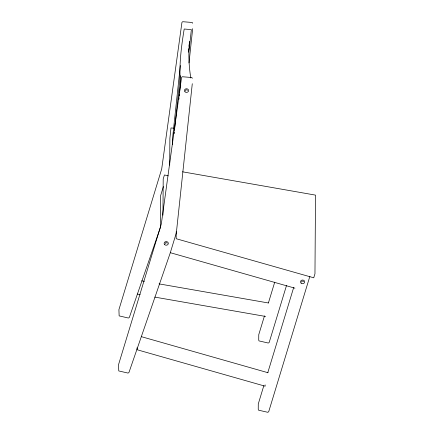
<?xml version="1.0" encoding="UTF-8"?>
<svg xmlns="http://www.w3.org/2000/svg" width="434" height="434" viewBox="0 0 434 434"><rect width="100%" height="100%" fill="white"/><g stroke="black" fill="none" stroke-linecap="round" stroke-linejoin="round"><path stroke-width="0.65" d="M137.068 347.775L137.052 349.728L265.125 386.195L265.136 384.898M160.412 227.118L160.634 195.593L163.374 186.582M162.951 215.193L163.2 178.971L164.426 174.951L168.24 175.83M169.699 165.137L169.884 138.305L170.991 127.949L173.584 128.16M172.369 144.484L172.406 139.683L180.322 65.55M176.209 231.68L176.161 238.716L313.744 277.803L314.965 273.783L315.513 195.121L182.486 171.799M174.126 133.645L174.273 132.294M174.49 130.271L180.316 75.684M178.873 99.299L179.02 97.954M179.237 95.93L179.454 93.907M179.595 92.561L180.745 81.776M188.606 50.252L188.747 48.923M189.034 46.259L189.533 41.599C188.307 53.724 188.817 66.006 190.819 78.017M189.012 62.925L192.669 28.671M192.284 83.713L176.356 232.825L170.242 252.93L128.941 372.508L128.057 373.077L118.764 370.945L118.525 364.701L161.323 223.955L181.558 77.426L182.296 76.742L191.866 77.529L192.322 78.31M188.53 52.248L189.566 46.308L191.361 29.604L184.19 29.018C181.184 47.664 178.656 66.695 180.739 85.579M185.535 90.771L185.779 89.957L186.766 89.778L187.521 90.353M165.235 243.61L165.479 242.796L166.466 242.617L167.22 243.197M264.48 315.871L258.762 334.663L258.724 340.066L259.006 340.907L268.293 343.039L269.178 342.469L286.521 285.447M268.418 302.91L274.722 282.176M263.796 385.777L258.279 403.924L258.241 409.327L258.518 410.168L267.811 412.3L268.695 411.73L309.876 276.301M267.74 372.822L293.747 287.286M301.603 282.051L301.852 281.243L302.84 281.064L303.594 281.639M160.688 226.662L129.321 317.466L128.437 318.035L119.149 315.903L118.911 309.659L161.708 168.913L181.944 22.384L182.681 21.7L192.251 22.481L192.707 23.262M141.706 280.847L144.376 281.313M159.066 283.879L268.543 303.003M137.442 294.068L140.111 294.534M154.797 297.1L265.613 316.457M170.247 252.675L294.93 288.176M141.283 336.643L268.055 372.741M164.752 244.689A2.099 1.817 0.4 0 0 168.256 243.87A2.099 1.817 0.4 0 0 165.674 241.646A2.099 1.817 0.4 0 0 164.752 244.689M185.052 91.851A2.099 1.817 0.4 0 0 188.557 91.026A2.099 1.817 0.4 0 0 185.974 88.807A2.099 1.817 0.4 0 0 185.052 91.851M301.12 283.136A2.099 1.817 0.4 0 0 304.63 282.312A2.099 1.817 0.4 0 0 302.048 280.093A2.099 1.817 0.4 0 0 301.12 283.136"/></g></svg>
